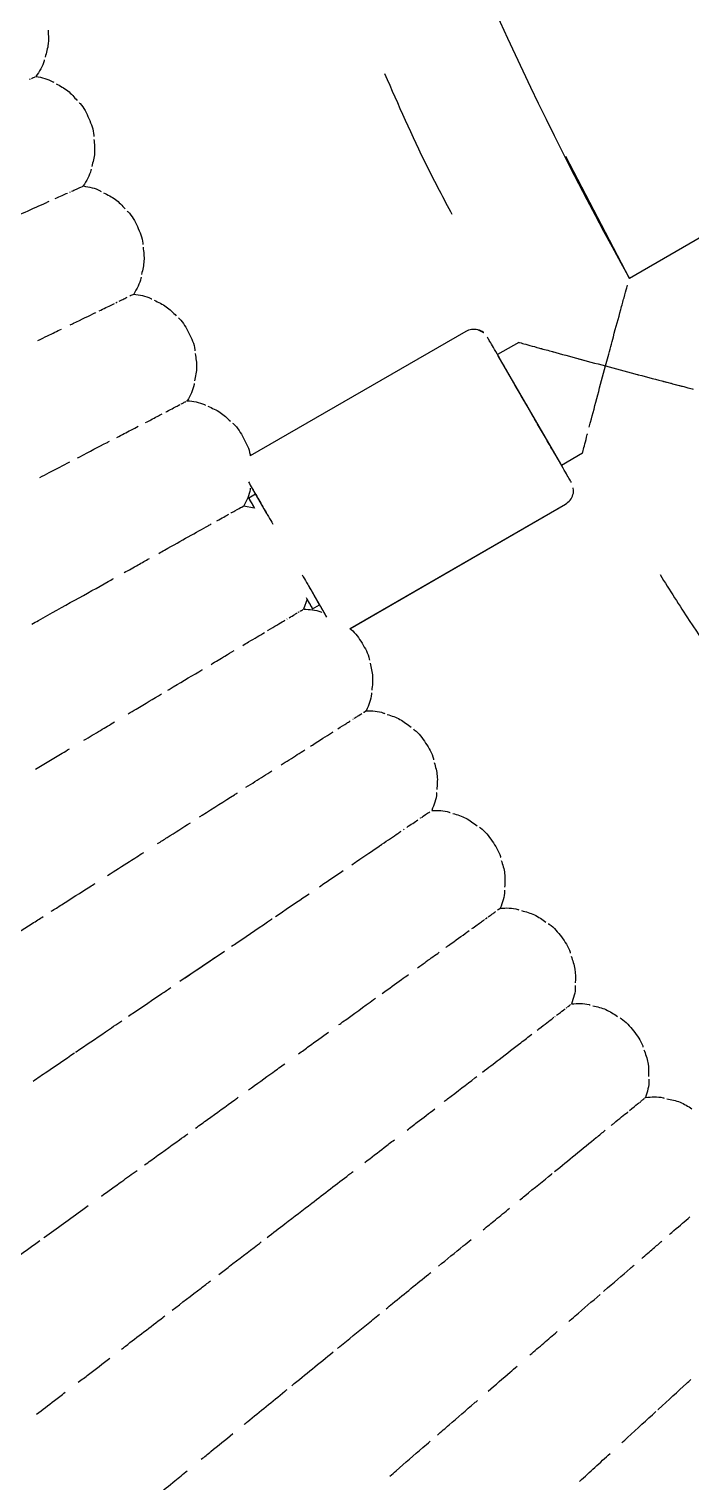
# Model space of a CAD drawing. Extents: x -360 to 379, y -342 to 365.
# Drawn here: x -37.46 to -29.17, y -173.37 to -155.17 of the extents above; entities that cross this region are included whole.
import ezdxf

# ---------------------------------------------------------------- set-up
doc = ezdxf.new("R2010")
doc.units = 0
doc.layers.get('0').update_dxf_attribs({"linetype": 'CONTINUOUS'})

msp = doc.modelspace()

# ---------------------------------------------------------------- linework, layer by layer
at = {"color": 7, "linetype": 'CONTINUOUS'}
for p, q in [((-25.263, -155.591), (-29.94, -158.292)), ((-25.263, -155.591), (-29.94, -158.292)), ((-37.455, -155.794), (-37.443, -155.789)), ((-29.94, -158.292), (-30.737, -156.762)), ((-36.951, -157.209), (-36.942, -157.205)), ((-36.617, -158.714), (-36.614, -158.713)), ((-31.99, -158.956), (-34.69, -160.515)), ((-31.99, -158.956), (-34.689, -160.514)), ((-31.762, -158.975), (-31.838, -158.936)), ((-31.326, -159.092), (-31.592, -159.245)), ((-31.326, -159.092), (-31.592, -159.245)), ((-31.277, -159.106), (-31.275, -159.106)), ((-30.8, -160.616), (-31.583, -159.26)), ((-31.064, -159.164), (-31.023, -159.176)), ((-30.918, -159.204), (-30.895, -159.211)), ((-29.835, -159.496), (-29.83, -159.497)), ((-29.532, -159.576), (-29.409, -159.608)), ((-29.38, -159.615), (-29.276, -159.642)), ((-30.792, -160.631), (-30.526, -160.478)), ((-30.792, -160.631), (-30.526, -160.478)), ((-30.785, -160.643), (-30.792, -160.631)), ((-34.698, -160.865), (-34.484, -161.235)), ((-30.676, -160.831), (-30.69, -160.807)), ((-34.623, -160.995), (-34.709, -161.045)), ((-34.623, -160.995), (-34.709, -161.045)), ((-34.709, -161.045), (-34.637, -161.17)), ((-34.769, -161.14), (-34.64, -161.165)), ((-33.44, -162.68), (-30.74, -161.121)), ((-33.439, -162.679), (-30.74, -161.121)), ((-33.961, -162.141), (-33.748, -162.511)), ((-33.978, -162.312), (-34.021, -162.435)), ((-33.981, -162.306), (-33.909, -162.431)), ((-33.909, -162.431), (-33.823, -162.381)), ((-33.909, -162.431), (-33.823, -162.381)), ((-34.231, -162.56), (-34.226, -162.557)), ((-34.088, -162.475), (-34.077, -162.469)), ((-32.77, -165.199), (-32.763, -165.194)), ((-33.062, -165.397), (-33.044, -165.384)), ((-31.965, -166.476), (-31.947, -166.463)), ((-35.571, -167.099), (-35.012, -166.72)), ((-30.666, -167.383), (-30.664, -167.381)), ((-30.874, -167.542), (-30.871, -167.54))]:
    msp.add_line(p, q, dxfattribs=at)
at = {"color": 7, "linetype": 'CONTINUOUS', "flags": 128}
for points in [[(-37.38, -155.763), (-37.376, -155.761), (-37.374, -155.76)], [(-36.375, -158.597), (-36.361, -158.59), (-36.357, -158.588)], [(-30.577, -159.297), (-30.545, -159.306), (-30.513, -159.315)], [(-35.49, -159.83), (-35.484, -159.827), (-35.483, -159.826)], [(-35.578, -159.876), (-35.569, -159.871), (-35.568, -159.87)], [(-34.932, -161.231), (-34.923, -161.226), (-34.914, -161.221)], [(-34.024, -162.437), (-34.022, -162.436), (-34.021, -162.435)], [(-33.406, -163.816), (-33.404, -163.815), (-33.401, -163.813)], [(-32.557, -165.054), (-32.555, -165.052), (-32.552, -165.05)], [(-31.742, -166.315), (-31.726, -166.304), (-31.721, -166.3)], [(-30.733, -167.434), (-30.724, -167.427), (-30.722, -167.426)], [(-29.744, -168.56), (-29.74, -168.556), (-29.737, -168.554)], [(-29.813, -168.616), (-29.802, -168.607), (-29.798, -168.604)]]:
    msp.add_lwpolyline(points, dxfattribs=at)
at = {"color": 7, "linetype": 'CONTINUOUS'}
msp.add_arc((10.118, -136.088), 45.8, 191.0009, 208.9991, dxfattribs=at)
for points, knots in [([(-37.223, -155.181), (-37.219, -155.238), (-37.211, -155.352), (-37.244, -155.463), (-37.261, -155.518)], [0, 0, 0, 0, 0.49715, 1, 1, 1, 1]), ([(-37.269, -155.551), (-37.27, -155.556), (-37.288, -155.632), (-37.332, -155.698), (-37.374, -155.76)], [0, 0, 0, 0, 0.058424, 1, 1, 1, 1]), ([(-37.432, -155.784), (-37.421, -155.78), (-37.394, -155.768), (-37.39, -155.767), (-37.388, -155.766)], [0, 0, 0, 0, 0.38915, 1, 1, 1, 1]), ([(-37.374, -155.76), (-37.3, -155.774), (-37.222, -155.79), (-37.156, -155.831), (-37.152, -155.833)], [0, 0, 0, 0, 0.941576, 1, 1, 1, 1]), ([(-33.006, -155.724), (-32.836, -156.113), (-32.576, -156.712), (-32.269, -157.288), (-32.162, -157.488)], [0, 0, 0, 0, 0.6514001, 1, 1, 1, 1]), ([(-37.123, -155.851), (-37.072, -155.878), (-36.97, -155.933), (-36.895, -156.02), (-36.857, -156.063)], [0, 0, 0, 0, 0.50285, 1, 1, 1, 1]), ([(-36.833, -156.088), (-36.829, -156.092), (-36.774, -156.147), (-36.742, -156.22), (-36.711, -156.288)], [0, 0, 0, 0, 0.061307, 1, 1, 1, 1]), ([(-36.711, -156.288), (-36.682, -156.357), (-36.652, -156.431), (-36.649, -156.509), (-36.649, -156.514)], [0, 0, 0, 0, 0.938693, 1, 1, 1, 1]), ([(-36.648, -156.549), (-36.642, -156.606), (-36.63, -156.721), (-36.661, -156.832), (-36.676, -156.888)], [0, 0, 0, 0, 0.49715, 1, 1, 1, 1]), ([(-36.683, -156.921), (-36.684, -156.926), (-36.699, -157.002), (-36.742, -157.069), (-36.782, -157.133)], [0, 0, 0, 0, 0.058424, 1, 1, 1, 1]), ([(-37.135, -157.291), (-37.103, -157.277), (-37.039, -157.249), (-37.001, -157.231), (-36.981, -157.222)], [0, 0, 0, 0, 0.5005736, 1, 1, 1, 1]), ([(-36.929, -157.199), (-36.919, -157.194), (-36.858, -157.167), (-36.801, -157.142), (-36.788, -157.136), (-36.782, -157.133)], [0, 0, 0, 0, 0.09247, 0.547137, 1, 1, 1, 1]), ([(-36.782, -157.133), (-36.708, -157.145), (-36.629, -157.158), (-36.562, -157.197), (-36.558, -157.2)], [0, 0, 0, 0, 0.9415763, 1, 1, 1, 1]), ([(-36.528, -157.217), (-36.476, -157.243), (-36.373, -157.294), (-36.295, -157.378), (-36.257, -157.421)], [0, 0, 0, 0, 0.5028497, 1, 1, 1, 1]), ([(-37.896, -157.633), (-37.871, -157.622), (-37.724, -157.556), (-37.506, -157.458), (-37.302, -157.366), (-37.222, -157.33), (-37.208, -157.324)], [0, 0, 0, 0, 0.087001, 0.502224, 0.916244, 1, 1, 1, 1]), ([(-36.231, -157.445), (-36.228, -157.449), (-36.171, -157.502), (-36.136, -157.574), (-36.104, -157.642)], [0, 0, 0, 0, 0.061307, 1, 1, 1, 1]), ([(-36.104, -157.642), (-36.073, -157.71), (-36.04, -157.783), (-36.035, -157.861), (-36.035, -157.865)], [0, 0, 0, 0, 0.938693, 1, 1, 1, 1]), ([(-36.033, -157.901), (-36.025, -157.958), (-36.011, -158.072), (-36.038, -158.184), (-36.051, -158.24)], [0, 0, 0, 0, 0.49715, 1, 1, 1, 1]), ([(-36.057, -158.274), (-36.058, -158.278), (-36.071, -158.355), (-36.112, -158.423), (-36.15, -158.488)], [0, 0, 0, 0, 0.058424, 1, 1, 1, 1]), ([(-30.239, -159.388), (-30.228, -159.349), (-30.195, -159.225), (-30.13, -158.982), (-30.06, -158.728), (-30.006, -158.53), (-29.976, -158.422), (-29.966, -158.385), (-29.963, -158.374)], [0, 0, 0, 0, 0.10044, 0.31325, 0.624187, 0.780397, 0.937099, 1, 1, 1, 1]), ([(-36.333, -158.577), (-36.311, -158.566), (-36.264, -158.543), (-36.243, -158.533), (-36.232, -158.528)], [0, 0, 0, 0, 0.482655, 1, 1, 1, 1]), ([(-36.198, -158.512), (-36.192, -158.508), (-36.153, -158.49), (-36.151, -158.489), (-36.15, -158.488)], [0, 0, 0, 0, 0.167832, 1, 1, 1, 1]), ([(-36.15, -158.488), (-36.075, -158.498), (-35.997, -158.509), (-35.928, -158.546), (-35.924, -158.548)], [0, 0, 0, 0, 0.941576, 1, 1, 1, 1]), ([(-35.894, -158.565), (-35.841, -158.589), (-35.737, -158.637), (-35.657, -158.719), (-35.617, -158.76)], [0, 0, 0, 0, 0.50285, 1, 1, 1, 1]), ([(-36.947, -158.874), (-36.933, -158.867), (-36.811, -158.808), (-36.703, -158.756), (-36.629, -158.72), (-36.626, -158.719)], [0, 0, 0, 0, 0.111329, 0.960933, 1, 1, 1, 1]), ([(-36.584, -158.698), (-36.525, -158.67), (-36.449, -158.633), (-36.401, -158.61), (-36.39, -158.605)], [0, 0, 0, 0, 0.774887, 1, 1, 1, 1]), ([(-37.353, -159.071), (-37.31, -159.05), (-37.199, -158.996), (-37.109, -158.952), (-37.053, -158.925)], [0, 0, 0, 0, 0.38093, 1, 1, 1, 1]), ([(-35.59, -158.784), (-35.587, -158.787), (-35.528, -158.84), (-35.492, -158.91), (-35.458, -158.977)], [0, 0, 0, 0, 0.061307, 1, 1, 1, 1]), ([(-31.765, -158.973), (-31.766, -158.972), (-31.784, -158.952), (-31.838, -158.933), (-31.917, -158.924), (-31.966, -158.945), (-31.99, -158.956)], [0, 0, 0, 0, 0.01764, 0.345093, 0.672547, 1, 1, 1, 1]), ([(-35.458, -158.977), (-35.425, -159.044), (-35.39, -159.116), (-35.383, -159.194), (-35.382, -159.199)], [0, 0, 0, 0, 0.938693, 1, 1, 1, 1]), ([(-31.326, -159.092), (-31.32, -159.094), (-31.308, -159.097), (-31.22, -159.121), (-31.097, -159.155), (-30.897, -159.21), (-30.606, -159.29), (-30.361, -159.355), (-30.239, -159.388)], [0, 0, 0, 0, 0.125163, 0.250562, 0.368569, 0.501398, 0.751125, 1, 1, 1, 1]), ([(-35.379, -159.234), (-35.37, -159.29), (-35.352, -159.404), (-35.375, -159.517), (-35.387, -159.573)], [0, 0, 0, 0, 0.49715, 1, 1, 1, 1]), ([(-30.442, -160.154), (-30.436, -160.133), (-30.406, -160.015), (-30.336, -159.753), (-30.272, -159.51), (-30.239, -159.388)], [0, 0, 0, 0, 0.095979, 0.548752, 1, 1, 1, 1]), ([(-30.239, -159.388), (-30.116, -159.421), (-29.87, -159.487), (-29.579, -159.563), (-29.378, -159.616), (-29.251, -159.649), (-29.159, -159.673), (-29.146, -159.676), (-29.14, -159.678)], [0, 0, 0, 0, 0.250317, 0.499158, 0.624028, 0.749457, 0.874882, 1, 1, 1, 1]), ([(-35.392, -159.607), (-35.393, -159.612), (-35.404, -159.689), (-35.442, -159.759), (-35.479, -159.824)], [0, 0, 0, 0, 0.058424, 1, 1, 1, 1]), ([(-35.555, -159.864), (-35.536, -159.854), (-35.504, -159.838), (-35.499, -159.835), (-35.497, -159.834)], [0, 0, 0, 0, 0.614238, 1, 1, 1, 1]), ([(-35.479, -159.824), (-35.404, -159.832), (-35.325, -159.841), (-35.256, -159.876), (-35.252, -159.878)], [0, 0, 0, 0, 0.941576, 1, 1, 1, 1]), ([(-36, -160.095), (-35.977, -160.084), (-35.893, -160.04), (-35.835, -160.01), (-35.793, -159.988)], [0, 0, 0, 0, 0.27062, 1, 1, 1, 1]), ([(-35.748, -159.964), (-35.744, -159.962), (-35.673, -159.925), (-35.617, -159.896), (-35.585, -159.88), (-35.582, -159.878)], [0, 0, 0, 0, 0.0533178, 0.8924282, 1, 1, 1, 1]), ([(-35.221, -159.893), (-35.168, -159.916), (-35.062, -159.961), (-34.979, -160.041), (-34.938, -160.081)], [0, 0, 0, 0, 0.50285, 1, 1, 1, 1]), ([(-36.36, -160.283), (-36.299, -160.251), (-36.199, -160.199), (-36.122, -160.159), (-36.093, -160.144)], [0, 0, 0, 0, 0.6096887, 1, 1, 1, 1]), ([(-34.911, -160.104), (-34.907, -160.107), (-34.847, -160.158), (-34.809, -160.227), (-34.773, -160.293)], [0, 0, 0, 0, 0.061307, 1, 1, 1, 1]), ([(-36.856, -160.541), (-36.846, -160.536), (-36.71, -160.465), (-36.573, -160.394), (-36.464, -160.337), (-36.452, -160.331)], [0, 0, 0, 0, 0.064842, 0.89409, 1, 1, 1, 1]), ([(-34.773, -160.293), (-34.738, -160.359), (-34.7, -160.431), (-34.691, -160.509), (-34.69, -160.515)], [0, 0, 0, 0, 0.927684, 1, 1, 1, 1]), ([(-30.526, -160.478), (-30.525, -160.472), (-30.521, -160.46), (-30.498, -160.369), (-30.478, -160.292), (-30.465, -160.241), (-30.464, -160.238)], [0, 0, 0, 0, 0.3314423, 0.663513, 0.9755948, 1, 1, 1, 1]), ([(-37.326, -160.786), (-37.287, -160.765), (-37.151, -160.695), (-37.034, -160.634), (-36.951, -160.591)], [0, 0, 0, 0, 0.295369, 1, 1, 1, 1]), ([(-34.689, -160.921), (-34.69, -160.926), (-34.698, -161.003), (-34.735, -161.074), (-34.769, -161.14)], [0, 0, 0, 0, 0.058424, 1, 1, 1, 1]), ([(-34.712, -160.84), (-34.697, -160.867), (-34.657, -160.936), (-34.572, -161.084), (-34.483, -161.238), (-34.424, -161.339), (-34.405, -161.372)], [0, 0, 0, 0, 0.19772, 0.520864, 0.844007, 1, 1, 1, 1]), ([(-30.74, -161.121), (-30.719, -161.105), (-30.676, -161.074), (-30.644, -161.001), (-30.633, -160.945), (-30.643, -160.919), (-30.643, -160.917)], [0, 0, 0, 0, 0.327453, 0.654907, 0.98236, 1, 1, 1, 1]), ([(-34.709, -161.045), (-34.706, -161.052), (-34.7, -161.061), (-34.654, -161.142), (-34.639, -161.167)], [0, 0, 0, 0, 0.6856, 1, 1, 1, 1]), ([(-35.108, -161.329), (-35.077, -161.312), (-35.016, -161.278), (-34.979, -161.257), (-34.96, -161.247)], [0, 0, 0, 0, 0.502709, 1, 1, 1, 1]), ([(-34.91, -161.219), (-34.9, -161.214), (-34.842, -161.181), (-34.788, -161.151), (-34.775, -161.144), (-34.769, -161.14)], [0, 0, 0, 0, 0.093043, 0.547423, 1, 1, 1, 1]), ([(-35.836, -161.736), (-35.812, -161.722), (-35.672, -161.644), (-35.463, -161.527), (-35.267, -161.418), (-35.19, -161.376), (-35.178, -161.368)], [0, 0, 0, 0, 0.087539, 0.502772, 0.9168, 1, 1, 1, 1]), ([(-36.271, -161.978), (-36.211, -161.945), (-36.096, -161.881), (-36, -161.827), (-35.954, -161.801)], [0, 0, 0, 0, 0.522791, 1, 1, 1, 1]), ([(-34.04, -162.004), (-34.021, -162.037), (-33.963, -162.139), (-33.874, -162.292), (-33.789, -162.44), (-33.749, -162.51), (-33.733, -162.536)], [0, 0, 0, 0, 0.1559925, 0.4791364, 0.8022803, 1, 1, 1, 1]), ([(-29.555, -162.003), (-29.435, -162.196), (-29.089, -162.75), (-28.702, -163.275), (-28.449, -163.617)], [0, 0, 0, 0, 0.3486, 1, 1, 1, 1]), ([(-37.428, -162.624), (-37.399, -162.608), (-37.21, -162.503), (-36.889, -162.323), (-36.574, -162.148), (-36.425, -162.065), (-36.402, -162.052)], [0, 0, 0, 0, 0.076016, 0.501683, 0.922874, 1, 1, 1, 1]), ([(-33.991, -162.289), (-33.972, -162.323), (-33.92, -162.412), (-33.914, -162.424), (-33.909, -162.431)], [0, 0, 0, 0, 0.372091, 1, 1, 1, 1]), ([(-34.474, -162.705), (-34.471, -162.703), (-34.386, -162.653), (-34.31, -162.607), (-34.257, -162.576), (-34.251, -162.572)], [0, 0, 0, 0, 0.030421, 0.873079, 1, 1, 1, 1]), ([(-34.204, -162.544), (-34.178, -162.529), (-34.132, -162.501), (-34.11, -162.488), (-34.101, -162.483)], [0, 0, 0, 0, 0.5814306, 1, 1, 1, 1]), ([(-34.07, -162.464), (-34.062, -162.46), (-34.036, -162.444), (-34.033, -162.442), (-34.032, -162.441)], [0, 0, 0, 0, 0.284636, 1, 1, 1, 1]), ([(-34.021, -162.435), (-33.947, -162.439), (-33.867, -162.443), (-33.796, -162.474), (-33.792, -162.476)], [0, 0, 0, 0, 0.941576, 1, 1, 1, 1]), ([(-34.783, -162.89), (-34.759, -162.875), (-34.652, -162.812), (-34.572, -162.764), (-34.511, -162.728)], [0, 0, 0, 0, 0.233722, 1, 1, 1, 1]), ([(-33.44, -162.68), (-33.436, -162.683), (-33.372, -162.731), (-33.329, -162.799), (-33.289, -162.862)], [0, 0, 0, 0, 0.0723157, 1, 1, 1, 1]), ([(-33.289, -162.862), (-33.251, -162.926), (-33.21, -162.994), (-33.196, -163.071), (-33.195, -163.076)], [0, 0, 0, 0, 0.938693, 1, 1, 1, 1]), ([(-35.181, -163.128), (-35.121, -163.091), (-35.015, -163.028), (-34.929, -162.977), (-34.893, -162.955)], [0, 0, 0, 0, 0.573449, 1, 1, 1, 1]), ([(-33.188, -163.111), (-33.174, -163.167), (-33.147, -163.278), (-33.16, -163.393), (-33.167, -163.45)], [0, 0, 0, 0, 0.4971503, 1, 1, 1, 1]), ([(-35.724, -163.452), (-35.718, -163.448), (-35.576, -163.363), (-35.428, -163.275), (-35.302, -163.2), (-35.286, -163.19)], [0, 0, 0, 0, 0.036802, 0.876621, 1, 1, 1, 1]), ([(-33.169, -163.484), (-33.17, -163.489), (-33.174, -163.567), (-33.206, -163.639), (-33.236, -163.708)], [0, 0, 0, 0, 0.058424, 1, 1, 1, 1]), ([(-36.22, -163.748), (-36.186, -163.727), (-36.037, -163.638), (-35.903, -163.559), (-35.8, -163.497)], [0, 0, 0, 0, 0.228949, 1, 1, 1, 1]), ([(-36.775, -164.079), (-36.704, -164.037), (-36.57, -163.957), (-36.447, -163.883), (-36.389, -163.848)], [0, 0, 0, 0, 0.524593, 1, 1, 1, 1]), ([(-33.592, -163.934), (-33.552, -163.909), (-33.489, -163.869), (-33.451, -163.845), (-33.437, -163.836)], [0, 0, 0, 0, 0.641647, 1, 1, 1, 1]), ([(-33.386, -163.803), (-33.372, -163.794), (-33.326, -163.765), (-33.306, -163.752), (-33.293, -163.744)], [0, 0, 0, 0, 0.3172257, 1, 1, 1, 1]), ([(-33.27, -163.729), (-33.268, -163.728), (-33.238, -163.709), (-33.237, -163.708), (-33.236, -163.708)], [0, 0, 0, 0, 0.0767, 1, 1, 1, 1]), ([(-33.236, -163.708), (-33.161, -163.709), (-33.082, -163.711), (-33.01, -163.74), (-33.005, -163.742)], [0, 0, 0, 0, 0.941576, 1, 1, 1, 1]), ([(-32.974, -163.754), (-32.919, -163.772), (-32.809, -163.808), (-32.72, -163.88), (-32.675, -163.916)], [0, 0, 0, 0, 0.50285, 1, 1, 1, 1]), ([(-33.935, -164.153), (-33.927, -164.148), (-33.823, -164.081), (-33.726, -164.02), (-33.656, -163.975), (-33.649, -163.971)], [0, 0, 0, 0, 0.066681, 0.903083, 1, 1, 1, 1]), ([(-32.646, -163.937), (-32.642, -163.94), (-32.578, -163.985), (-32.534, -164.051), (-32.492, -164.113)], [0, 0, 0, 0, 0.061307, 1, 1, 1, 1]), ([(-37.382, -164.441), (-37.269, -164.374), (-37.122, -164.286), (-36.985, -164.204), (-36.955, -164.186)], [0, 0, 0, 0, 0.778605, 1, 1, 1, 1]), ([(-34.301, -164.386), (-34.267, -164.365), (-34.157, -164.295), (-34.069, -164.238), (-34.007, -164.199)], [0, 0, 0, 0, 0.309116, 1, 1, 1, 1]), ([(-32.492, -164.113), (-32.452, -164.176), (-32.409, -164.243), (-32.393, -164.32), (-32.392, -164.324)], [0, 0, 0, 0, 0.938693, 1, 1, 1, 1]), ([(-32.384, -164.359), (-32.369, -164.414), (-32.337, -164.525), (-32.348, -164.64), (-32.353, -164.697)], [0, 0, 0, 0, 0.49715, 1, 1, 1, 1]), ([(-34.743, -164.668), (-34.668, -164.62), (-34.552, -164.546), (-34.453, -164.483), (-34.419, -164.462)], [0, 0, 0, 0, 0.6539642, 1, 1, 1, 1]), ([(-35.325, -165.038), (-35.314, -165.031), (-35.158, -164.932), (-34.998, -164.83), (-34.862, -164.744), (-34.85, -164.736)], [0, 0, 0, 0, 0.0638476, 0.9113701, 1, 1, 1, 1]), ([(-32.354, -164.732), (-32.354, -164.736), (-32.356, -164.814), (-32.386, -164.888), (-32.415, -164.957)], [0, 0, 0, 0, 0.058424, 1, 1, 1, 1]), ([(-35.85, -165.373), (-35.81, -165.348), (-35.666, -165.256), (-35.534, -165.172), (-35.439, -165.111)], [0, 0, 0, 0, 0.276144, 1, 1, 1, 1]), ([(-32.729, -165.17), (-32.703, -165.152), (-32.645, -165.113), (-32.61, -165.089), (-32.591, -165.077)], [0, 0, 0, 0, 0.459735, 1, 1, 1, 1]), ([(-32.545, -165.045), (-32.537, -165.04), (-32.484, -165.004), (-32.45, -164.981), (-32.441, -164.975), (-32.441, -164.975)], [0, 0, 0, 0, 0.1481445, 0.9833942, 1, 1, 1, 1]), ([(-32.415, -164.957), (-32.34, -164.956), (-32.26, -164.955), (-32.187, -164.983), (-32.183, -164.984)], [0, 0, 0, 0, 0.941576, 1, 1, 1, 1]), ([(-32.151, -164.996), (-32.095, -165.012), (-31.985, -165.045), (-31.893, -165.115), (-31.848, -165.149)], [0, 0, 0, 0, 0.5028497, 1, 1, 1, 1]), ([(-33.039, -165.381), (-32.967, -165.332), (-32.875, -165.27), (-32.811, -165.226), (-32.797, -165.216)], [0, 0, 0, 0, 0.7878716, 1, 1, 1, 1]), ([(-31.818, -165.169), (-31.814, -165.172), (-31.749, -165.215), (-31.703, -165.28), (-31.659, -165.341)], [0, 0, 0, 0, 0.061307, 1, 1, 1, 1]), ([(-36.478, -165.773), (-36.385, -165.714), (-36.229, -165.614), (-36.083, -165.521), (-36.024, -165.484)], [0, 0, 0, 0, 0.598529, 1, 1, 1, 1]), ([(-33.417, -165.638), (-33.397, -165.624), (-33.268, -165.536), (-33.151, -165.457), (-33.07, -165.402), (-33.068, -165.401)], [0, 0, 0, 0, 0.151437, 0.977869, 1, 1, 1, 1]), ([(-31.659, -165.341), (-31.617, -165.402), (-31.572, -165.468), (-31.553, -165.544), (-31.552, -165.549)], [0, 0, 0, 0, 0.938693, 1, 1, 1, 1]), ([(-31.544, -165.583), (-31.527, -165.638), (-31.492, -165.748), (-31.5, -165.863), (-31.503, -165.921)], [0, 0, 0, 0, 0.49715, 1, 1, 1, 1]), ([(-33.824, -165.914), (-33.772, -165.878), (-33.664, -165.805), (-33.573, -165.743), (-33.525, -165.711)], [0, 0, 0, 0, 0.479368, 1, 1, 1, 1]), ([(-37.182, -166.221), (-37.139, -166.194), (-36.976, -166.09), (-36.792, -165.973), (-36.655, -165.886), (-36.633, -165.872)], [0, 0, 0, 0, 0.229718, 0.879929, 1, 1, 1, 1]), ([(-34.374, -166.287), (-34.255, -166.206), (-34.107, -166.106), (-33.978, -166.018), (-33.953, -166.001)], [0, 0, 0, 0, 0.805984, 1, 1, 1, 1]), ([(-31.503, -165.955), (-31.503, -165.959), (-31.503, -166.037), (-31.531, -166.112), (-31.557, -166.182)], [0, 0, 0, 0, 0.058424, 1, 1, 1, 1]), ([(-31.593, -166.208), (-31.589, -166.205), (-31.559, -166.183), (-31.558, -166.183), (-31.557, -166.182)], [0, 0, 0, 0, 0.107173, 1, 1, 1, 1]), ([(-31.557, -166.182), (-31.482, -166.179), (-31.403, -166.176), (-31.329, -166.201), (-31.325, -166.202)], [0, 0, 0, 0, 0.9415763, 1, 1, 1, 1]), ([(-31.292, -166.213), (-31.236, -166.228), (-31.125, -166.257), (-31.031, -166.324), (-30.985, -166.358)], [0, 0, 0, 0, 0.5028497, 1, 1, 1, 1]), ([(-37.851, -166.648), (-37.832, -166.636), (-37.688, -166.544), (-37.498, -166.423), (-37.33, -166.316), (-37.284, -166.287)], [0, 0, 0, 0, 0.102224, 0.759514, 1, 1, 1, 1]), ([(-34.923, -166.659), (-34.899, -166.644), (-34.724, -166.525), (-34.554, -166.409), (-34.418, -166.317), (-34.415, -166.315)], [0, 0, 0, 0, 0.1302315, 0.9826755, 1, 1, 1, 1]), ([(-31.914, -166.439), (-31.869, -166.407), (-31.806, -166.362), (-31.767, -166.334), (-31.756, -166.325)], [0, 0, 0, 0, 0.702598, 1, 1, 1, 1]), ([(-31.707, -166.29), (-31.691, -166.278), (-31.648, -166.248), (-31.629, -166.234), (-31.617, -166.225)], [0, 0, 0, 0, 0.378017, 1, 1, 1, 1]), ([(-30.955, -166.377), (-30.951, -166.379), (-30.884, -166.42), (-30.836, -166.484), (-30.791, -166.543)], [0, 0, 0, 0, 0.061307, 1, 1, 1, 1]), ([(-32.239, -166.674), (-32.228, -166.666), (-32.124, -166.591), (-32.03, -166.523), (-31.965, -166.476), (-31.96, -166.473)], [0, 0, 0, 0, 0.098387, 0.933632, 1, 1, 1, 1]), ([(-30.791, -166.543), (-30.747, -166.604), (-30.7, -166.668), (-30.679, -166.744), (-30.678, -166.748)], [0, 0, 0, 0, 0.938693, 1, 1, 1, 1]), ([(-35.505, -167.054), (-35.44, -167.011), (-35.292, -166.91), (-35.153, -166.815), (-35.074, -166.762)], [0, 0, 0, 0, 0.43448, 1, 1, 1, 1]), ([(-32.595, -166.931), (-32.557, -166.904), (-32.456, -166.831), (-32.374, -166.772), (-32.322, -166.735)], [0, 0, 0, 0, 0.372089, 1, 1, 1, 1]), ([(-30.668, -166.783), (-30.65, -166.837), (-30.612, -166.946), (-30.616, -167.061), (-30.618, -167.118)], [0, 0, 0, 0, 0.49715, 1, 1, 1, 1]), ([(-33.037, -167.251), (-32.953, -167.19), (-32.835, -167.105), (-32.736, -167.033), (-32.707, -167.013)], [0, 0, 0, 0, 0.716442, 1, 1, 1, 1]), ([(-36.213, -167.535), (-36.191, -167.52), (-36.051, -167.425), (-35.873, -167.304), (-35.722, -167.202), (-35.684, -167.176)], [0, 0, 0, 0, 0.123304, 0.780439, 1, 1, 1, 1]), ([(-30.617, -167.153), (-30.617, -167.157), (-30.614, -167.235), (-30.64, -167.31), (-30.664, -167.381)], [0, 0, 0, 0, 0.058424, 1, 1, 1, 1]), ([(-33.579, -167.642), (-33.563, -167.631), (-33.408, -167.519), (-33.254, -167.407), (-33.128, -167.316), (-33.12, -167.31)], [0, 0, 0, 0, 0.0947037, 0.9423339, 1, 1, 1, 1]), ([(-30.851, -167.525), (-30.819, -167.5), (-30.773, -167.465), (-30.751, -167.448), (-30.744, -167.443)], [0, 0, 0, 0, 0.694616, 1, 1, 1, 1]), ([(-30.715, -167.42), (-30.705, -167.413), (-30.682, -167.395), (-30.679, -167.392), (-30.677, -167.391)], [0, 0, 0, 0, 0.396356, 1, 1, 1, 1]), ([(-30.664, -167.381), (-30.589, -167.376), (-30.51, -167.371), (-30.436, -167.393), (-30.431, -167.395)], [0, 0, 0, 0, 0.941576, 1, 1, 1, 1]), ([(-30.398, -167.405), (-30.342, -167.418), (-30.23, -167.444), (-30.134, -167.508), (-30.087, -167.54)], [0, 0, 0, 0, 0.50285, 1, 1, 1, 1]), ([(-36.876, -167.985), (-36.874, -167.984), (-36.75, -167.9), (-36.556, -167.768), (-36.367, -167.639), (-36.298, -167.593)], [0, 0, 0, 0, 0.011594, 0.641248, 1, 1, 1, 1]), ([(-31.096, -167.713), (-31.088, -167.707), (-31.005, -167.643), (-30.934, -167.588), (-30.888, -167.553), (-30.884, -167.55)], [0, 0, 0, 0, 0.087365, 0.930607, 1, 1, 1, 1]), ([(-30.056, -167.558), (-30.052, -167.561), (-29.985, -167.6), (-29.935, -167.662), (-29.887, -167.72)], [0, 0, 0, 0, 0.061307, 1, 1, 1, 1]), ([(-34.087, -168.009), (-34.042, -167.976), (-33.91, -167.881), (-33.789, -167.794), (-33.709, -167.736)], [0, 0, 0, 0, 0.337136, 1, 1, 1, 1]), ([(-31.78, -168.238), (-31.709, -168.183), (-31.532, -168.047), (-31.323, -167.887), (-31.205, -167.796), (-31.16, -167.762)], [0, 0, 0, 0, 0.291658, 0.73077, 1, 1, 1, 1]), ([(-29.887, -167.72), (-29.842, -167.779), (-29.793, -167.843), (-29.77, -167.917), (-29.769, -167.922)], [0, 0, 0, 0, 0.938693, 1, 1, 1, 1]), ([(-37.411, -168.348), (-37.354, -168.309), (-37.182, -168.193), (-37.009, -168.075), (-36.893, -167.997)], [0, 0, 0, 0, 0.332594, 1, 1, 1, 1]), ([(-29.758, -167.956), (-29.738, -168.009), (-29.697, -168.117), (-29.698, -168.232), (-29.698, -168.29)], [0, 0, 0, 0, 0.49715, 1, 1, 1, 1]), ([(-34.712, -168.46), (-34.608, -168.385), (-34.453, -168.273), (-34.306, -168.167), (-34.257, -168.131)], [0, 0, 0, 0, 0.6614841, 1, 1, 1, 1]), ([(-32.261, -168.606), (-32.246, -168.595), (-32.106, -168.488), (-31.969, -168.382), (-31.859, -168.298), (-31.852, -168.292)], [0, 0, 0, 0, 0.096232, 0.936886, 1, 1, 1, 1]), ([(-29.696, -168.324), (-29.696, -168.329), (-29.691, -168.407), (-29.715, -168.483), (-29.737, -168.554)], [0, 0, 0, 0, 0.058424, 1, 1, 1, 1]), ([(-35.374, -168.938), (-35.324, -168.902), (-35.159, -168.783), (-34.979, -168.653), (-34.854, -168.563), (-34.839, -168.552)], [0, 0, 0, 0, 0.274353, 0.916603, 1, 1, 1, 1]), ([(-29.79, -168.598), (-29.779, -168.589), (-29.756, -168.57), (-29.753, -168.567), (-29.751, -168.566)], [0, 0, 0, 0, 0.474157, 1, 1, 1, 1]), ([(-29.737, -168.554), (-29.662, -168.547), (-29.583, -168.539), (-29.508, -168.56), (-29.504, -168.561)], [0, 0, 0, 0, 0.941576, 1, 1, 1, 1]), ([(-29.47, -168.57), (-29.414, -168.581), (-29.301, -168.604), (-29.204, -168.666), (-29.155, -168.696)], [0, 0, 0, 0, 0.5028497, 1, 1, 1, 1]), ([(-32.724, -168.962), (-32.682, -168.929), (-32.558, -168.835), (-32.448, -168.75), (-32.377, -168.695)], [0, 0, 0, 0, 0.347897, 1, 1, 1, 1]), ([(-30.168, -168.906), (-30.157, -168.897), (-30.072, -168.827), (-30.001, -168.77), (-29.958, -168.735), (-29.957, -168.733)], [0, 0, 0, 0, 0.129994, 0.9708, 1, 1, 1, 1]), ([(-29.938, -168.718), (-29.899, -168.686), (-29.849, -168.645), (-29.824, -168.625), (-29.819, -168.621)], [0, 0, 0, 0, 0.775016, 1, 1, 1, 1]), ([(-36.013, -169.4), (-35.987, -169.381), (-35.842, -169.276), (-35.66, -169.145), (-35.506, -169.034), (-35.471, -169.008)], [0, 0, 0, 0, 0.142157, 0.803424, 1, 1, 1, 1]), ([(-33.255, -169.369), (-33.172, -169.306), (-33.044, -169.207), (-32.926, -169.116), (-32.884, -169.084)], [0, 0, 0, 0, 0.644161, 1, 1, 1, 1]), ([(-30.878, -169.484), (-30.79, -169.413), (-30.599, -169.256), (-30.386, -169.083), (-30.278, -168.995), (-30.241, -168.965)], [0, 0, 0, 0, 0.357884, 0.781131, 1, 1, 1, 1]), ([(-36.554, -169.79), (-36.469, -169.729), (-36.322, -169.622), (-36.172, -169.514), (-36.108, -169.468)], [0, 0, 0, 0, 0.574689, 1, 1, 1, 1]), ([(-34.479, -170.309), (-34.404, -170.251), (-34.216, -170.106), (-33.872, -169.843), (-33.584, -169.622), (-33.418, -169.494), (-33.4, -169.481)], [0, 0, 0, 0, 0.2028279, 0.509902, 0.9479901, 1, 1, 1, 1]), ([(-31.312, -169.837), (-31.291, -169.82), (-31.147, -169.703), (-31.012, -169.593), (-30.911, -169.51), (-30.908, -169.509)], [0, 0, 0, 0, 0.143521, 0.981397, 1, 1, 1, 1]), ([(-37.276, -170.312), (-37.273, -170.31), (-37.116, -170.196), (-36.928, -170.06), (-36.742, -169.926), (-36.72, -169.91)], [0, 0, 0, 0, 0.015453, 0.884451, 1, 1, 1, 1]), ([(-31.77, -170.211), (-31.719, -170.169), (-31.603, -170.074), (-31.498, -169.989), (-31.44, -169.942)], [0, 0, 0, 0, 0.440826, 1, 1, 1, 1]), ([(-29.438, -170.272), (-29.419, -170.255), (-29.318, -170.169), (-29.243, -170.103), (-29.182, -170.051)], [0, 0, 0, 0, 0.193022, 1, 1, 1, 1]), ([(-37.824, -170.707), (-37.796, -170.687), (-37.637, -170.572), (-37.465, -170.448), (-37.324, -170.346)], [0, 0, 0, 0, 0.17645, 1, 1, 1, 1]), ([(-35.085, -170.774), (-35.04, -170.739), (-34.878, -170.615), (-34.699, -170.478), (-34.567, -170.376), (-34.551, -170.364)], [0, 0, 0, 0, 0.253178, 0.910204, 1, 1, 1, 1]), ([(-32.333, -170.669), (-32.227, -170.583), (-32.085, -170.467), (-31.955, -170.361), (-31.922, -170.334)], [0, 0, 0, 0, 0.747854, 1, 1, 1, 1]), ([(-29.784, -170.571), (-29.734, -170.528), (-29.642, -170.448), (-29.567, -170.384), (-29.532, -170.354)], [0, 0, 0, 0, 0.534259, 1, 1, 1, 1]), ([(-32.988, -171.203), (-32.961, -171.18), (-32.778, -171.032), (-32.589, -170.877), (-32.436, -170.753), (-32.427, -170.746)], [0, 0, 0, 0, 0.141936, 0.953635, 1, 1, 1, 1]), ([(-30.265, -170.986), (-30.262, -170.984), (-30.14, -170.878), (-30.009, -170.766), (-29.896, -170.668), (-29.88, -170.654)], [0, 0, 0, 0, 0.019483, 0.857184, 1, 1, 1, 1]), ([(-35.668, -171.221), (-35.548, -171.129), (-35.389, -171.006), (-35.227, -170.883), (-35.188, -170.853)], [0, 0, 0, 0, 0.75736, 1, 1, 1, 1]), ([(-30.7, -171.362), (-30.673, -171.339), (-30.533, -171.218), (-30.407, -171.11), (-30.307, -171.023)], [0, 0, 0, 0, 0.194716, 1, 1, 1, 1]), ([(-36.304, -171.709), (-36.287, -171.696), (-36.119, -171.567), (-35.936, -171.426), (-35.768, -171.298), (-35.761, -171.292)], [0, 0, 0, 0, 0.0952316, 0.9638061, 1, 1, 1, 1]), ([(-33.597, -171.699), (-33.588, -171.691), (-33.466, -171.592), (-33.289, -171.448), (-33.125, -171.314), (-33.071, -171.27)], [0, 0, 0, 0, 0.053924, 0.689222, 1, 1, 1, 1]), ([(-31.185, -171.781), (-31.126, -171.731), (-31.009, -171.629), (-30.9, -171.536), (-30.845, -171.488)], [0, 0, 0, 0, 0.492627, 1, 1, 1, 1]), ([(-36.844, -172.123), (-36.801, -172.09), (-36.675, -171.994), (-36.539, -171.889), (-36.448, -171.82)], [0, 0, 0, 0, 0.336782, 1, 1, 1, 1]), ([(-34.17, -172.166), (-34.084, -172.095), (-33.911, -171.954), (-33.738, -171.813), (-33.651, -171.743)], [0, 0, 0, 0, 0.49918, 1, 1, 1, 1]), ([(-31.71, -172.235), (-31.617, -172.155), (-31.492, -172.047), (-31.375, -171.946), (-31.346, -171.921)], [0, 0, 0, 0, 0.748791, 1, 1, 1, 1]), ([(-34.767, -172.652), (-34.752, -172.64), (-34.586, -172.504), (-34.403, -172.356), (-34.237, -172.22), (-34.227, -172.212)], [0, 0, 0, 0, 0.0857803, 0.9444403, 1, 1, 1, 1]), ([(-29.582, -172.466), (-29.58, -172.465), (-29.452, -172.347), (-29.312, -172.219), (-29.187, -172.104), (-29.169, -172.088)], [0, 0, 0, 0, 0.009904, 0.85416, 1, 1, 1, 1]), ([(-37.366, -172.524), (-37.293, -172.468), (-37.179, -172.38), (-37.052, -172.283), (-37.007, -172.248)], [0, 0, 0, 0, 0.639595, 1, 1, 1, 1]), ([(-32.345, -172.784), (-32.296, -172.742), (-32.139, -172.606), (-31.971, -172.461), (-31.855, -172.361), (-31.844, -172.351)], [0, 0, 0, 0, 0.288589, 0.92767, 1, 1, 1, 1]), ([(-30.036, -172.883), (-30.011, -172.86), (-29.861, -172.722), (-29.723, -172.595), (-29.608, -172.49)], [0, 0, 0, 0, 0.1677, 1, 1, 1, 1]), ([(-35.303, -173.088), (-35.263, -173.056), (-35.135, -172.952), (-35, -172.841), (-34.907, -172.766)], [0, 0, 0, 0, 0.311272, 1, 1, 1, 1]), ([(-32.94, -173.298), (-32.914, -173.276), (-32.776, -173.157), (-32.607, -173.01), (-32.465, -172.888), (-32.435, -172.862)], [0, 0, 0, 0, 0.155037, 0.8168, 1, 1, 1, 1]), ([(-30.563, -173.365), (-30.499, -173.306), (-30.367, -173.185), (-30.243, -173.072), (-30.18, -173.014)], [0, 0, 0, 0, 0.487921, 1, 1, 1, 1]), ([(-35.85, -173.534), (-35.779, -173.476), (-35.66, -173.379), (-35.53, -173.274), (-35.478, -173.231)], [0, 0, 0, 0, 0.596678, 1, 1, 1, 1])]:
    msp.add_open_spline(points, degree=3, knots=knots, dxfattribs=at)
msp.add_open_spline([(-30.667, -160.848), (-30.669, -160.844), (-30.673, -160.837), (-30.704, -160.783), (-30.752, -160.699), (-30.818, -160.585), (-30.898, -160.447), (-30.99, -160.288), (-31.089, -160.117), (-31.192, -159.938), (-31.295, -159.76), (-31.394, -159.588), (-31.485, -159.43), (-31.565, -159.291), (-31.631, -159.177), (-31.68, -159.093), (-31.711, -159.039), (-31.715, -159.032), (-31.717, -159.029)], degree=3, dxfattribs=at)

doc.saveas('drawing.dxf')
